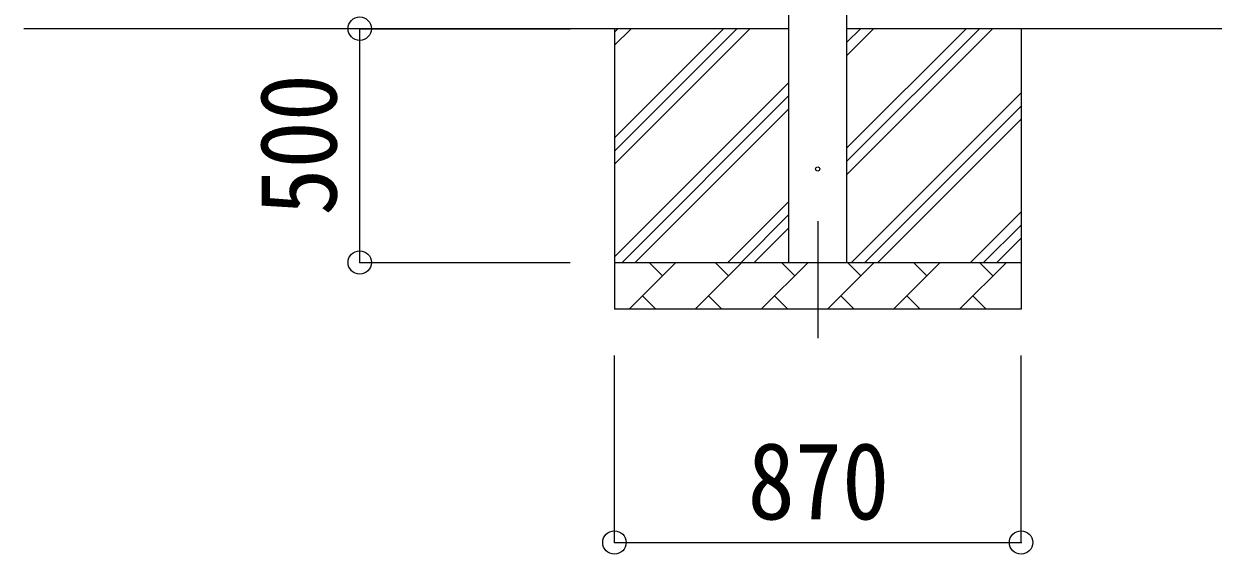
# Model space of a CAD drawing. Units: millimetres at full size, sheet at 1:50. Extents: x -14053 to 14053, y -9700 to 9700.
# Drawn here: x -10960 to -8415, y -6441 to -5306 of the extents above; entities that cross this region are included whole.
import ezdxf
from ezdxf.enums import TextEntityAlignment as Align

# ---------------------------------------------------------------- set-up
doc = ezdxf.new("R2010")
doc.units = ezdxf.units.MM
doc.header["$LTSCALE"] = 50
doc.header["$PDMODE"] = 32
doc.header["$PDSIZE"] = 50
doc.linetypes.add('CHAIN1', pattern=[8, 5, -1, 1, -1])
for name, color, linetype, lineweight in [('0-1_Defpoints', 7, 'CHAIN1', 9), ('0-2_TEXT1', 4, 'Continuous', 9), ('0-3_SHAPE', 7, 'Continuous', 9), ('0-8_TABLE1', 6, 'Continuous', 9)]:
    doc.layers.add(name, color=color, linetype=linetype, lineweight=lineweight)
doc.styles.add('ＭＳ ゴシック', font='')
doc.styles.get('ＭＳ ゴシック').set_extended_font_data('MS Gothic')

msp = doc.modelspace()

# ---------------------------------------------------------------- linework, layer by layer
at = {"layer": '0-1_Defpoints'}
msp.add_line((-9261.15, -5728.59), (-9261.15, -6015.92), dxfattribs=at)
at = {"layer": '0-2_TEXT1'}
for p, q in [((-9323.65, -2316.92), (-9323.65, -5816.92)), ((-9198.65, -5816.92), (-9198.65, -2316.92))]:
    msp.add_line(p, q, dxfattribs=at)
msp.add_circle((-9261.15, -5616.92), 4.5, dxfattribs=at)
at = {"layer": '0-3_SHAPE'}
for p, q in [((-9323.65, -5316.92), (-10959.85, -5316.92)), ((-9696.15, -5316.92), (-9696.15, -5916.92)), ((-9696.15, -5550.4), (-9462.67, -5316.92)), ((-9696.15, -5578.69), (-9434.38, -5316.92)), ((-9696.15, -5606.97), (-9406.1, -5316.92)), ((-9696.15, -5324.13), (-9688.94, -5316.92)), ((-9696.15, -5352.41), (-9660.66, -5316.92)), ((-3987.15, -5316.92), (-9198.65, -5316.92)), ((-9198.65, -5345.75), (-9169.83, -5316.92)), ((-9198.65, -5374.03), (-9141.54, -5316.92)), ((-9198.65, -5628.59), (-8886.98, -5316.92)), ((-9198.65, -5572.02), (-8943.55, -5316.92)), ((-9198.65, -5600.31), (-8915.27, -5316.92)), ((-8826.15, -5316.92), (-8826.15, -5916.92)), ((-9696.15, -5804.96), (-9323.65, -5432.46)), ((-9679.83, -5816.92), (-9323.65, -5460.75)), ((-9188.99, -5816.92), (-8826.15, -5454.08)), ((-9651.54, -5816.92), (-9323.65, -5489.03)), ((-9160.71, -5816.92), (-8826.15, -5482.36)), ((-9132.42, -5816.92), (-8826.15, -5510.65)), ((-9453.55, -5816.92), (-9323.65, -5687.02)), ((-9425.27, -5816.92), (-9323.65, -5715.31)), ((-8934.43, -5816.92), (-8826.15, -5708.64)), ((-9396.98, -5816.92), (-9323.65, -5743.59)), ((-8906.15, -5816.92), (-8826.15, -5736.92)), ((-8877.87, -5816.92), (-8826.15, -5765.21)), ((-9696.15, -5816.92), (-8826.15, -5816.92)), ((-9664.7, -5916.92), (-9564.7, -5816.92)), ((-9593.26, -5845.48), (-9621.81, -5816.92)), ((-9523.28, -5916.92), (-9423.28, -5816.92)), ((-9451.84, -5845.48), (-9480.39, -5816.92)), ((-9381.86, -5916.92), (-9281.86, -5816.92)), ((-9310.41, -5845.48), (-9338.97, -5816.92)), ((-9240.44, -5916.92), (-9140.44, -5816.92)), ((-9168.99, -5845.48), (-9197.55, -5816.92)), ((-9099.02, -5916.92), (-8999.02, -5816.92)), ((-9027.57, -5845.48), (-9056.12, -5816.92)), ((-8957.6, -5916.92), (-8857.6, -5816.92)), ((-8886.15, -5845.48), (-8914.7, -5816.92)), ((-9636.15, -5888.37), (-9607.6, -5916.92)), ((-9494.73, -5888.37), (-9466.17, -5916.92)), ((-9353.31, -5888.37), (-9324.75, -5916.92)), ((-9211.89, -5888.37), (-9183.33, -5916.92)), ((-9070.46, -5888.37), (-9041.91, -5916.92)), ((-8929.04, -5888.37), (-8900.49, -5916.92)), ((-8826.15, -5916.92), (-9696.15, -5916.92))]:
    msp.add_line(p, q, dxfattribs=at)
at = {"layer": '0-8_TABLE1'}
for p, q in [((-10241.15, -5316.92), (-9791.15, -5316.92)), ((-10241.15, -5816.92), (-10241.15, -5316.92)), ((-10241.15, -5816.92), (-9791.15, -5816.92)), ((-9696.15, -6415.92), (-9696.15, -6015.92)), ((-8826.15, -6415.92), (-8826.15, -6015.92)), ((-9696.15, -6415.92), (-8826.15, -6415.92))]:
    msp.add_line(p, q, dxfattribs=at)
for p in [(-10241.15, -5316.92), (-10241.15, -5816.92), (-9696.15, -6415.92), (-8826.15, -6415.92)]:
    msp.add_point(p, dxfattribs=at)

# ---------------------------------------------------------------- texts
at = {"layer": '0-8_TABLE1', "color": 7, "style": 'ＭＳ ゴシック', "width": 0.9}
msp.add_text('500', height=165, rotation=90, dxfattribs=at).set_placement((-10241.15, -5716.92), align=Align.BOTTOM_LEFT)
msp.add_text('870', height=165, dxfattribs=at).set_placement((-9411.15, -6415.92), align=Align.BOTTOM_LEFT)

doc.saveas('drawing.dxf')
